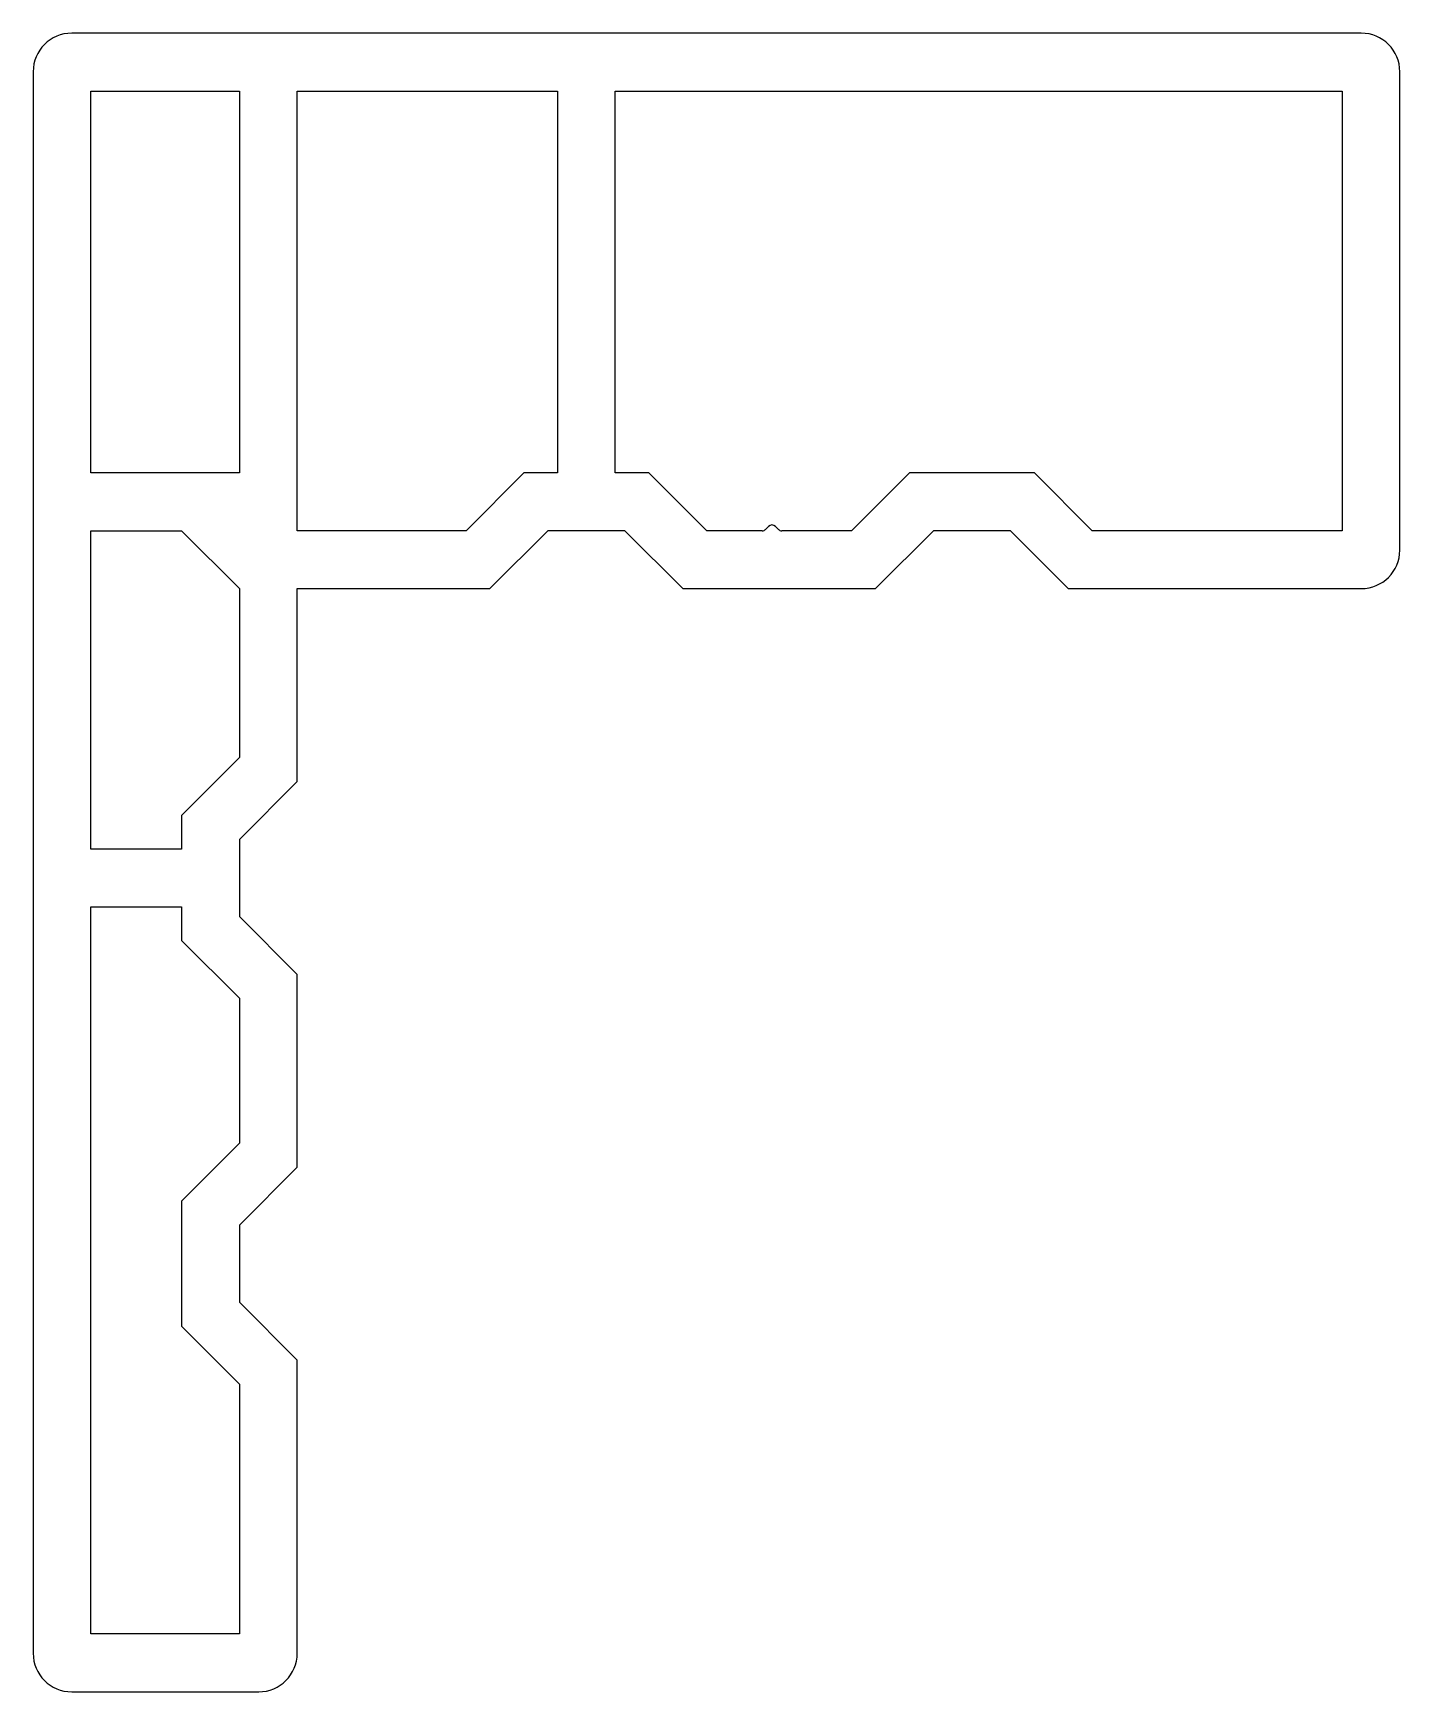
# Model space of a CAD drawing. Extents: x 3023.6 to 3094.5, y 1266.4 to 1352.4.
import ezdxf

# ---------------------------------------------------------------- set-up
doc = ezdxf.new("R2010")
doc.units = 0
doc.layers.get('0').update_dxf_attribs({"linetype": 'CONTINUOUS'})

msp = doc.modelspace()

# ---------------------------------------------------------------- linework, layer by layer
for p, q in [((3092.531, 1352.399), (3025.631, 1352.399)), ((3023.631, 1350.399), (3023.631, 1268.399)), ((3094.531, 1325.599), (3094.531, 1350.399)), ((3026.631, 1329.599), (3026.631, 1349.399)), ((3026.631, 1349.399), (3034.331, 1349.399)), ((3034.331, 1349.399), (3034.331, 1329.599)), ((3037.331, 1326.599), (3037.331, 1349.399)), ((3037.331, 1349.399), (3050.831, 1349.399)), ((3050.831, 1349.399), (3050.831, 1329.599)), ((3053.831, 1329.599), (3053.831, 1349.399)), ((3053.831, 1349.399), (3091.531, 1349.399)), ((3091.531, 1349.399), (3091.531, 1326.599)), ((3034.331, 1329.599), (3026.631, 1329.599)), ((3049.089, 1329.599), (3046.089, 1326.599)), ((3050.831, 1329.599), (3049.089, 1329.599)), ((3055.574, 1329.599), (3053.831, 1329.599)), ((3058.574, 1326.599), (3055.574, 1329.599)), ((3069.089, 1329.599), (3066.089, 1326.599)), ((3075.574, 1329.599), (3069.089, 1329.599)), ((3078.574, 1326.599), (3075.574, 1329.599)), ((3026.631, 1310.099), (3026.631, 1326.599)), ((3026.631, 1326.599), (3031.331, 1326.599)), ((3031.331, 1326.599), (3034.331, 1323.599)), ((3046.089, 1326.599), (3037.331, 1326.599)), ((3050.331, 1326.599), (3047.331, 1323.599)), ((3054.331, 1326.599), (3050.331, 1326.599)), ((3057.331, 1323.599), (3054.331, 1326.599)), ((3061.453, 1326.599), (3058.574, 1326.599)), ((3061.783, 1326.826), (3061.629, 1326.673)), ((3062.29, 1326.673), (3062.137, 1326.826)), ((3066.089, 1326.599), (3062.467, 1326.599)), ((3070.331, 1326.599), (3067.331, 1323.599)), ((3074.331, 1326.599), (3070.331, 1326.599)), ((3077.331, 1323.599), (3074.331, 1326.599)), ((3091.531, 1326.599), (3078.574, 1326.599)), ((3034.331, 1323.599), (3034.331, 1314.842)), ((3037.331, 1313.599), (3037.331, 1323.599)), ((3037.331, 1323.599), (3047.331, 1323.599)), ((3057.331, 1323.599), (3067.331, 1323.599)), ((3077.331, 1323.599), (3092.531, 1323.599)), ((3034.331, 1314.842), (3031.331, 1311.842)), ((3037.331, 1313.599), (3034.331, 1310.599)), ((3031.331, 1311.842), (3031.331, 1310.099)), ((3031.331, 1310.099), (3026.631, 1310.099)), ((3034.331, 1310.599), (3034.331, 1306.599)), ((3026.631, 1269.399), (3026.631, 1307.099)), ((3026.631, 1307.099), (3031.331, 1307.099)), ((3031.331, 1307.099), (3031.331, 1305.357)), ((3034.331, 1306.599), (3037.331, 1303.599)), ((3031.331, 1305.357), (3034.331, 1302.357)), ((3037.331, 1293.599), (3037.331, 1303.599)), ((3034.331, 1302.357), (3034.331, 1294.842)), ((3034.331, 1294.842), (3031.331, 1291.842)), ((3037.331, 1293.599), (3034.331, 1290.599)), ((3031.331, 1291.842), (3031.331, 1285.357)), ((3034.331, 1290.599), (3034.331, 1286.599)), ((3034.331, 1286.599), (3037.331, 1283.599)), ((3031.331, 1285.357), (3034.331, 1282.357)), ((3037.331, 1268.399), (3037.331, 1283.599)), ((3034.331, 1282.357), (3034.331, 1269.399)), ((3034.331, 1269.399), (3026.631, 1269.399)), ((3025.631, 1266.399), (3035.331, 1266.399))]:
    msp.add_line(p, q)
for centre, radius, start, end in [((3025.631, 1350.399), 2, 90, 180), ((3092.531, 1350.399), 2, 0, 90), ((3061.453, 1326.849), 0.25, 270, 315), ((3061.96, 1326.649), 0.25, 45, 135), ((3062.467, 1326.849), 0.25, 225, 270), ((3092.531, 1325.599), 2, 270, 0), ((3025.631, 1268.399), 2, 180, 270), ((3035.331, 1268.399), 2, 270, 0)]:
    msp.add_arc(centre, radius, start, end)

doc.saveas('drawing.dxf')
